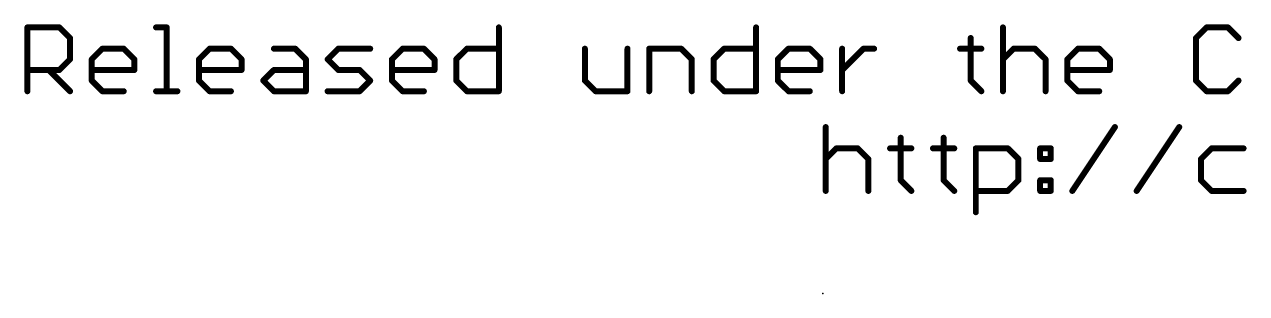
# Model space of a CAD drawing. Extents: x -119 to 11, y -11 to 11.
# Drawn here: x -119.2 to -88.09, y 0 to 6.86 of the extents above; entities that cross this region are included whole.
import ezdxf

# ---------------------------------------------------------------- set-up
doc = ezdxf.new("R2010")
doc.units = 0
doc.layers.add('23', color=53, linetype='CONTINUOUS')
doc.layers.add('51', color=53, linetype='CONTINUOUS')

msp = doc.modelspace()

# ---------------------------------------------------------------- linework, layer by layer
at = {"layer": '23'}
msp.add_point((-98.8811, 0), dxfattribs=at)
at = {"layer": '51', "const_width": 0.1524}
for points in [[(-119.1249, 5.1562), (-119.1249, 6.7832)], [(-119.1249, 6.7832), (-118.3114, 6.7832)], [(-118.3114, 6.7832), (-118.0402, 6.512)], [(-115.8505, 6.7832), (-115.5794, 6.7832)], [(-115.5794, 6.7832), (-115.5794, 5.1562)], [(-107.1258, 6.7832), (-107.1258, 5.1562)], [(-100.5772, 6.7832), (-100.5772, 5.1562)], [(-94.2947, 6.7832), (-94.2947, 5.1562)], [(-89.112, 6.7832), (-89.3832, 6.512)], [(-88.5697, 6.7832), (-89.112, 6.7832)], [(-88.2985, 6.512), (-88.5697, 6.7832)], [(-118.0402, 6.512), (-118.0402, 5.9697)], [(-95.1149, 6.512), (-95.1149, 5.4274)], [(-89.3832, 6.512), (-89.3832, 5.4274)], [(-117.4877, 5.9697), (-117.2165, 6.2409)], [(-117.2165, 6.2409), (-116.6742, 6.2409)], [(-116.6742, 6.2409), (-116.403, 5.9697)], [(-114.7591, 5.9697), (-114.4879, 6.2409)], [(-114.4879, 6.2409), (-113.9456, 6.2409)], [(-113.9456, 6.2409), (-113.6744, 5.9697)], [(-112.8508, 6.2409), (-112.3085, 6.2409)], [(-112.3085, 6.2409), (-112.0373, 5.9697)], [(-111.4848, 5.9697), (-111.2136, 6.2409)], [(-111.2136, 6.2409), (-110.4001, 6.2409)], [(-109.8476, 5.9697), (-109.5765, 6.2409)], [(-109.5765, 6.2409), (-109.0341, 6.2409)], [(-109.0341, 6.2409), (-108.763, 5.9697)], [(-108.2105, 5.9697), (-107.9393, 6.2409)], [(-107.9393, 6.2409), (-107.1258, 6.2409)], [(-104.9362, 6.2409), (-104.9362, 5.4274)], [(-103.8515, 5.1562), (-103.8515, 6.2409)], [(-103.299, 5.1562), (-103.299, 6.2409)], [(-103.299, 6.2409), (-102.4855, 6.2409)], [(-102.4855, 6.2409), (-102.2144, 5.9697)], [(-101.6619, 5.9697), (-101.3907, 6.2409)], [(-101.3907, 6.2409), (-100.5772, 6.2409)], [(-100.0247, 5.9697), (-99.7535, 6.2409)], [(-99.7535, 6.2409), (-99.2112, 6.2409)], [(-99.2112, 6.2409), (-98.94, 5.9697)], [(-98.3875, 5.1562), (-98.3875, 6.2409)], [(-98.3875, 5.6985), (-97.8452, 6.2409)], [(-97.8452, 6.2409), (-97.574, 6.2409)], [(-95.3861, 6.2409), (-94.8438, 6.2409)], [(-94.2947, 5.9697), (-94.0235, 6.2409)], [(-94.0235, 6.2409), (-93.4812, 6.2409)], [(-93.4812, 6.2409), (-93.21, 5.9697)], [(-92.6575, 5.9697), (-92.3863, 6.2409)], [(-92.3863, 6.2409), (-91.844, 6.2409)], [(-91.844, 6.2409), (-91.5728, 5.9697)], [(-118.0402, 5.9697), (-118.3114, 5.6985)], [(-117.4877, 5.4274), (-117.4877, 5.9697)], [(-116.403, 5.9697), (-116.403, 5.6985)], [(-114.7591, 5.4274), (-114.7591, 5.9697)], [(-113.6744, 5.9697), (-113.6744, 5.6985)], [(-112.0373, 5.9697), (-112.0373, 5.1562)], [(-111.2136, 5.6985), (-111.4848, 5.9697)], [(-109.8476, 5.4274), (-109.8476, 5.9697)], [(-108.763, 5.9697), (-108.763, 5.6985)], [(-108.2105, 5.4274), (-108.2105, 5.9697)], [(-102.2144, 5.9697), (-102.2144, 5.1562)], [(-101.6619, 5.4274), (-101.6619, 5.9697)], [(-100.0247, 5.4274), (-100.0247, 5.9697)], [(-98.94, 5.9697), (-98.94, 5.6985)], [(-93.21, 5.9697), (-93.21, 5.1562)], [(-92.6575, 5.4274), (-92.6575, 5.9697)], [(-91.5728, 5.9697), (-91.5728, 5.6985)], [(-118.3114, 5.6985), (-119.1249, 5.6985)], [(-118.5825, 5.6985), (-118.0402, 5.1562)], [(-116.403, 5.6985), (-117.4877, 5.6985)], [(-113.6744, 5.6985), (-114.7591, 5.6985)], [(-113.122, 5.4274), (-112.8508, 5.6985)], [(-112.8508, 5.6985), (-112.0373, 5.6985)], [(-110.6713, 5.6985), (-111.2136, 5.6985)], [(-110.4001, 5.4274), (-110.6713, 5.6985)], [(-108.763, 5.6985), (-109.8476, 5.6985)], [(-98.94, 5.6985), (-100.0247, 5.6985)], [(-91.5728, 5.6985), (-92.6575, 5.6985)], [(-117.2165, 5.1562), (-117.4877, 5.4274)], [(-114.4879, 5.1562), (-114.7591, 5.4274)], [(-112.8508, 5.1562), (-113.122, 5.4274)], [(-110.6713, 5.1562), (-110.4001, 5.4274)], [(-109.5765, 5.1562), (-109.8476, 5.4274)], [(-107.9393, 5.1562), (-108.2105, 5.4274)], [(-104.9362, 5.4274), (-104.665, 5.1562)], [(-101.3907, 5.1562), (-101.6619, 5.4274)], [(-99.7535, 5.1562), (-100.0247, 5.4274)], [(-95.1149, 5.4274), (-94.8438, 5.1562)], [(-92.3863, 5.1562), (-92.6575, 5.4274)], [(-89.3832, 5.4274), (-89.112, 5.1562)], [(-88.5697, 5.1562), (-88.2985, 5.4274)], [(-116.6742, 5.1562), (-117.2165, 5.1562)], [(-115.8505, 5.1562), (-115.3082, 5.1562)], [(-113.9456, 5.1562), (-114.4879, 5.1562)], [(-112.0373, 5.1562), (-112.8508, 5.1562)], [(-111.4848, 5.1562), (-110.6713, 5.1562)], [(-109.0341, 5.1562), (-109.5765, 5.1562)], [(-107.1258, 5.1562), (-107.9393, 5.1562)], [(-104.665, 5.1562), (-103.8515, 5.1562)], [(-100.5772, 5.1562), (-101.3907, 5.1562)], [(-99.2112, 5.1562), (-99.7535, 5.1562)], [(-91.844, 5.1562), (-92.3863, 5.1562)], [(-89.112, 5.1562), (-88.5697, 5.1562)], [(-98.8049, 4.2432), (-98.8049, 2.6162)], [(-96.8965, 3.972), (-96.8965, 2.8874)], [(-95.8051, 3.972), (-95.8051, 2.8874)], [(-92.5291, 2.6162), (-91.4444, 4.2432)], [(-90.8919, 2.6162), (-89.8073, 4.2432)], [(-98.8049, 3.4297), (-98.5337, 3.7009)], [(-98.5337, 3.7009), (-97.9914, 3.7009)], [(-97.9914, 3.7009), (-97.7202, 3.4297)], [(-97.1677, 3.7009), (-96.6254, 3.7009)], [(-96.0763, 3.7009), (-95.5339, 3.7009)], [(-94.9848, 2.0739), (-94.9848, 3.7009)], [(-94.9848, 3.7009), (-94.1713, 3.7009)], [(-94.1713, 3.7009), (-93.9002, 3.4297)], [(-93.3477, 3.7009), (-93.0765, 3.7009)], [(-93.3477, 3.4297), (-93.3477, 3.7009)], [(-93.0765, 3.7009), (-93.0765, 3.4297)], [(-88.9836, 3.7009), (-89.2548, 3.4297)], [(-88.1701, 3.7009), (-88.9836, 3.7009)], [(-97.7202, 3.4297), (-97.7202, 2.6162)], [(-93.9002, 3.4297), (-93.9002, 2.8874)], [(-93.0765, 3.4297), (-93.3477, 3.4297)], [(-89.2548, 3.4297), (-89.2548, 2.8874)], [(-96.8965, 2.8874), (-96.6254, 2.6162)], [(-95.8051, 2.8874), (-95.5339, 2.6162)], [(-93.9002, 2.8874), (-94.1713, 2.6162)], [(-93.3477, 2.8874), (-93.0765, 2.8874)], [(-93.3477, 2.6162), (-93.3477, 2.8874)], [(-93.0765, 2.8874), (-93.0765, 2.6162)], [(-89.2548, 2.8874), (-88.9836, 2.6162)], [(-94.1713, 2.6162), (-94.9848, 2.6162)], [(-93.0765, 2.6162), (-93.3477, 2.6162)], [(-88.9836, 2.6162), (-88.1701, 2.6162)]]:
    msp.add_lwpolyline(points, dxfattribs=at)
at = {"layer": '51', "const_width": 0.0762}
for points in [[(-119.0868, 6.7832, 1), (-119.163, 6.7832)], [(-119.1249, 6.8213, 1), (-119.1249, 6.7451)], [(-118.2844, 6.8101, 1), (-118.3383, 6.7562)], [(-118.3114, 6.7451, 1), (-118.3114, 6.8213)], [(-115.8505, 6.8213, 1), (-115.8505, 6.7451)], [(-115.5413, 6.7832, 1), (-115.6175, 6.7832)], [(-115.5794, 6.7451, 1), (-115.5794, 6.8213)], [(-107.0877, 6.7832, 1), (-107.1639, 6.7832)], [(-100.5391, 6.7832, 1), (-100.6153, 6.7832)], [(-94.2566, 6.7832, 1), (-94.3328, 6.7832)], [(-89.112, 6.8213, 1), (-89.112, 6.7451)], [(-89.0851, 6.7562, 1), (-89.139, 6.8101)], [(-88.5428, 6.8101, 1), (-88.5966, 6.7562)], [(-88.5697, 6.7451, 1), (-88.5697, 6.8213)], [(-118.0021, 6.512, 1), (-118.0783, 6.512)], [(-118.0671, 6.4851, 1), (-118.0133, 6.539)], [(-95.0768, 6.512, 1), (-95.153, 6.512)], [(-89.3451, 6.512, 1), (-89.4213, 6.512)], [(-89.4101, 6.539, 1), (-89.3562, 6.4851)], [(-88.3255, 6.4851, 1), (-88.2716, 6.539)], [(-117.2165, 6.279, 1), (-117.2165, 6.2028)], [(-117.1896, 6.2139, 1), (-117.2435, 6.2678)], [(-116.6473, 6.2678, 1), (-116.7011, 6.2139)], [(-116.6742, 6.2028, 1), (-116.6742, 6.279)], [(-114.4879, 6.279, 1), (-114.4879, 6.2028)], [(-114.461, 6.2139, 1), (-114.5149, 6.2678)], [(-113.9187, 6.2678, 1), (-113.9726, 6.2139)], [(-113.9456, 6.2028, 1), (-113.9456, 6.279)], [(-112.8508, 6.279, 1), (-112.8508, 6.2028)], [(-112.2815, 6.2678, 1), (-112.3354, 6.2139)], [(-112.3085, 6.2028, 1), (-112.3085, 6.279)], [(-111.2136, 6.279, 1), (-111.2136, 6.2028)], [(-111.1867, 6.2139, 1), (-111.2406, 6.2678)], [(-110.4001, 6.2028, 1), (-110.4001, 6.279)], [(-109.5765, 6.279, 1), (-109.5765, 6.2028)], [(-109.5495, 6.2139, 1), (-109.6034, 6.2678)], [(-109.0072, 6.2678, 1), (-109.0611, 6.2139)], [(-109.0341, 6.2028, 1), (-109.0341, 6.279)], [(-107.9393, 6.279, 1), (-107.9393, 6.2028)], [(-107.9124, 6.2139, 1), (-107.9663, 6.2678)], [(-107.1258, 6.2028, 1), (-107.1258, 6.279)], [(-104.8981, 6.2409, 1), (-104.9743, 6.2409)], [(-103.8134, 6.2409, 1), (-103.8896, 6.2409)], [(-103.2609, 6.2409, 1), (-103.3371, 6.2409)], [(-103.299, 6.279, 1), (-103.299, 6.2028)], [(-102.4586, 6.2678, 1), (-102.5125, 6.2139)], [(-102.4855, 6.2028, 1), (-102.4855, 6.279)], [(-101.3907, 6.279, 1), (-101.3907, 6.2028)], [(-101.3638, 6.2139, 1), (-101.4176, 6.2678)], [(-100.5772, 6.2028, 1), (-100.5772, 6.279)], [(-99.7535, 6.279, 1), (-99.7535, 6.2028)], [(-99.7266, 6.2139, 1), (-99.7805, 6.2678)], [(-99.1843, 6.2678, 1), (-99.2381, 6.2139)], [(-99.2112, 6.2028, 1), (-99.2112, 6.279)], [(-98.3494, 6.2409, 1), (-98.4256, 6.2409)], [(-97.8452, 6.279, 1), (-97.8452, 6.2028)], [(-97.8183, 6.2139, 1), (-97.8722, 6.2678)], [(-97.574, 6.2028, 1), (-97.574, 6.279)], [(-95.3861, 6.279, 1), (-95.3861, 6.2028)], [(-94.8438, 6.2028, 1), (-94.8438, 6.279)], [(-94.0235, 6.279, 1), (-94.0235, 6.2028)], [(-93.9965, 6.2139, 1), (-94.0504, 6.2678)], [(-93.4542, 6.2678, 1), (-93.5081, 6.2139)], [(-93.4812, 6.2028, 1), (-93.4812, 6.279)], [(-92.3863, 6.279, 1), (-92.3863, 6.2028)], [(-92.3594, 6.2139, 1), (-92.4133, 6.2678)], [(-91.8171, 6.2678, 1), (-91.8709, 6.2139)], [(-91.844, 6.2028, 1), (-91.844, 6.279)], [(-118.0783, 5.9697, 1), (-118.0021, 5.9697)], [(-118.0133, 5.9428, 1), (-118.0671, 5.9966)], [(-117.4496, 5.9697, 1), (-117.5258, 5.9697)], [(-117.5146, 5.9966, 1), (-117.4608, 5.9428)], [(-116.3649, 5.9697, 1), (-116.4411, 5.9697)], [(-116.43, 5.9428, 1), (-116.3761, 5.9966)], [(-114.721, 5.9697, 1), (-114.7972, 5.9697)], [(-114.786, 5.9966, 1), (-114.7322, 5.9428)], [(-113.6363, 5.9697, 1), (-113.7125, 5.9697)], [(-113.7014, 5.9428, 1), (-113.6475, 5.9966)], [(-111.9992, 5.9697, 1), (-112.0754, 5.9697)], [(-112.0642, 5.9428, 1), (-112.0103, 5.9966)], [(-111.4579, 5.9966, 1), (-111.5117, 5.9428)], [(-111.5117, 5.9966, 1), (-111.4579, 5.9428)], [(-109.8095, 5.9697, 1), (-109.8857, 5.9697)], [(-109.8746, 5.9966, 1), (-109.8207, 5.9428)], [(-108.7249, 5.9697, 1), (-108.8011, 5.9697)], [(-108.7899, 5.9428, 1), (-108.736, 5.9966)], [(-108.1724, 5.9697, 1), (-108.2486, 5.9697)], [(-108.2374, 5.9966, 1), (-108.1835, 5.9428)], [(-102.1763, 5.9697, 1), (-102.2525, 5.9697)], [(-102.2413, 5.9428, 1), (-102.1874, 5.9966)], [(-101.6238, 5.9697, 1), (-101.7, 5.9697)], [(-101.6888, 5.9966, 1), (-101.6349, 5.9428)], [(-99.9866, 5.9697, 1), (-100.0628, 5.9697)], [(-100.0516, 5.9966, 1), (-99.9978, 5.9428)], [(-98.9019, 5.9697, 1), (-98.9781, 5.9697)], [(-98.967, 5.9428, 1), (-98.9131, 5.9966)], [(-94.3216, 5.9966, 1), (-94.2677, 5.9428)], [(-93.1719, 5.9697, 1), (-93.2481, 5.9697)], [(-93.2369, 5.9428, 1), (-93.1831, 5.9966)], [(-92.6194, 5.9697, 1), (-92.6956, 5.9697)], [(-92.6844, 5.9966, 1), (-92.6306, 5.9428)], [(-91.5347, 5.9697, 1), (-91.6109, 5.9697)], [(-91.5998, 5.9428, 1), (-91.5459, 5.9966)], [(-119.1249, 5.7366, 1), (-119.1249, 5.6604)], [(-118.5556, 5.7255, 1), (-118.6095, 5.6716)], [(-118.3383, 5.7255, 1), (-118.2844, 5.6716)], [(-118.3114, 5.6604, 1), (-118.3114, 5.7366)], [(-117.4877, 5.7366, 1), (-117.4877, 5.6604)], [(-116.4411, 5.6985, 1), (-116.3649, 5.6985)], [(-116.403, 5.6604, 1), (-116.403, 5.7366)], [(-114.7591, 5.7366, 1), (-114.7591, 5.6604)], [(-113.7125, 5.6985, 1), (-113.6363, 5.6985)], [(-113.6744, 5.6604, 1), (-113.6744, 5.7366)], [(-112.8508, 5.7366, 1), (-112.8508, 5.6604)], [(-112.8238, 5.6716, 1), (-112.8777, 5.7255)], [(-112.0373, 5.6604, 1), (-112.0373, 5.7366)], [(-111.2136, 5.7366, 1), (-111.2136, 5.6604)], [(-111.2406, 5.6716, 1), (-111.1867, 5.7255)], [(-110.6444, 5.7255, 1), (-110.6982, 5.6716)], [(-110.6713, 5.6604, 1), (-110.6713, 5.7366)], [(-109.8476, 5.7366, 1), (-109.8476, 5.6604)], [(-108.8011, 5.6985, 1), (-108.7249, 5.6985)], [(-108.763, 5.6604, 1), (-108.763, 5.7366)], [(-100.0247, 5.7366, 1), (-100.0247, 5.6604)], [(-98.9781, 5.6985, 1), (-98.9019, 5.6985)], [(-98.94, 5.6604, 1), (-98.94, 5.7366)], [(-98.4145, 5.7255, 1), (-98.3606, 5.6716)], [(-92.6575, 5.7366, 1), (-92.6575, 5.6604)], [(-91.6109, 5.6985, 1), (-91.5347, 5.6985)], [(-91.5728, 5.6604, 1), (-91.5728, 5.7366)], [(-117.4608, 5.4543, 1), (-117.5146, 5.4004)], [(-117.5258, 5.4274, 1), (-117.4496, 5.4274)], [(-114.7322, 5.4543, 1), (-114.786, 5.4004)], [(-114.7972, 5.4274, 1), (-114.721, 5.4274)], [(-113.095, 5.4543, 1), (-113.1489, 5.4004)], [(-113.1489, 5.4543, 1), (-113.095, 5.4004)], [(-110.3732, 5.4004, 1), (-110.4271, 5.4543)], [(-110.4271, 5.4004, 1), (-110.3732, 5.4543)], [(-109.8207, 5.4543, 1), (-109.8746, 5.4004)], [(-109.8857, 5.4274, 1), (-109.8095, 5.4274)], [(-108.1835, 5.4543, 1), (-108.2374, 5.4004)], [(-108.2486, 5.4274, 1), (-108.1724, 5.4274)], [(-104.9092, 5.4543, 1), (-104.9631, 5.4004)], [(-104.9743, 5.4274, 1), (-104.8981, 5.4274)], [(-101.6349, 5.4543, 1), (-101.6888, 5.4004)], [(-101.7, 5.4274, 1), (-101.6238, 5.4274)], [(-99.9978, 5.4543, 1), (-100.0516, 5.4004)], [(-100.0628, 5.4274, 1), (-99.9866, 5.4274)], [(-95.088, 5.4543, 1), (-95.1419, 5.4004)], [(-95.153, 5.4274, 1), (-95.0768, 5.4274)], [(-92.6306, 5.4543, 1), (-92.6844, 5.4004)], [(-92.6956, 5.4274, 1), (-92.6194, 5.4274)], [(-89.3562, 5.4543, 1), (-89.4101, 5.4004)], [(-89.4213, 5.4274, 1), (-89.3451, 5.4274)], [(-88.2716, 5.4004, 1), (-88.3255, 5.4543)], [(-119.163, 5.1562, 1), (-119.0868, 5.1562)], [(-118.0671, 5.1293, 1), (-118.0133, 5.1831)], [(-117.2165, 5.1943, 1), (-117.2165, 5.1181)], [(-117.2435, 5.1293, 1), (-117.1896, 5.1831)], [(-116.6742, 5.1181, 1), (-116.6742, 5.1943)], [(-115.8505, 5.1943, 1), (-115.8505, 5.1181)], [(-115.6175, 5.1562, 1), (-115.5413, 5.1562)], [(-115.3082, 5.1181, 1), (-115.3082, 5.1943)], [(-114.4879, 5.1943, 1), (-114.4879, 5.1181)], [(-114.5149, 5.1293, 1), (-114.461, 5.1831)], [(-113.9456, 5.1181, 1), (-113.9456, 5.1943)], [(-112.8508, 5.1943, 1), (-112.8508, 5.1181)], [(-112.8777, 5.1293, 1), (-112.8238, 5.1831)], [(-112.0754, 5.1562, 1), (-111.9992, 5.1562)], [(-112.0373, 5.1181, 1), (-112.0373, 5.1943)], [(-111.4848, 5.1943, 1), (-111.4848, 5.1181)], [(-110.6982, 5.1831, 1), (-110.6444, 5.1293)], [(-110.6713, 5.1181, 1), (-110.6713, 5.1943)], [(-109.5765, 5.1943, 1), (-109.5765, 5.1181)], [(-109.6034, 5.1293, 1), (-109.5495, 5.1831)], [(-109.0341, 5.1181, 1), (-109.0341, 5.1943)], [(-107.9393, 5.1943, 1), (-107.9393, 5.1181)], [(-107.9663, 5.1293, 1), (-107.9124, 5.1831)], [(-107.1639, 5.1562, 1), (-107.0877, 5.1562)], [(-107.1258, 5.1181, 1), (-107.1258, 5.1943)], [(-104.665, 5.1943, 1), (-104.665, 5.1181)], [(-104.6919, 5.1293, 1), (-104.6381, 5.1831)], [(-103.8896, 5.1562, 1), (-103.8134, 5.1562)], [(-103.8515, 5.1181, 1), (-103.8515, 5.1943)], [(-103.3371, 5.1562, 1), (-103.2609, 5.1562)], [(-102.2525, 5.1562, 1), (-102.1763, 5.1562)], [(-101.3907, 5.1943, 1), (-101.3907, 5.1181)], [(-101.4176, 5.1293, 1), (-101.3638, 5.1831)], [(-100.6153, 5.1562, 1), (-100.5391, 5.1562)], [(-100.5772, 5.1181, 1), (-100.5772, 5.1943)], [(-99.7535, 5.1943, 1), (-99.7535, 5.1181)], [(-99.7805, 5.1293, 1), (-99.7266, 5.1831)], [(-99.2112, 5.1181, 1), (-99.2112, 5.1943)], [(-98.4256, 5.1562, 1), (-98.3494, 5.1562)], [(-94.8707, 5.1293, 1), (-94.8168, 5.1831)], [(-94.3328, 5.1562, 1), (-94.2566, 5.1562)], [(-93.2481, 5.1562, 1), (-93.1719, 5.1562)], [(-92.3863, 5.1943, 1), (-92.3863, 5.1181)], [(-92.4133, 5.1293, 1), (-92.3594, 5.1831)], [(-91.844, 5.1181, 1), (-91.844, 5.1943)], [(-89.112, 5.1943, 1), (-89.112, 5.1181)], [(-89.139, 5.1293, 1), (-89.0851, 5.1831)], [(-88.5966, 5.1831, 1), (-88.5428, 5.1293)], [(-88.5697, 5.1181, 1), (-88.5697, 5.1943)], [(-98.7668, 4.2432, 1), (-98.843, 4.2432)], [(-96.8584, 3.972, 1), (-96.9346, 3.972)], [(-95.767, 3.972, 1), (-95.8432, 3.972)], [(-91.4127, 4.2221, 1), (-91.4761, 4.2643)], [(-89.7756, 4.2221, 1), (-89.839, 4.2643)], [(-98.5337, 3.739, 1), (-98.5337, 3.6628)], [(-98.5068, 3.6739, 1), (-98.5606, 3.7278)], [(-97.9644, 3.7278, 1), (-98.0183, 3.6739)], [(-97.9914, 3.6628, 1), (-97.9914, 3.739)], [(-97.1677, 3.739, 1), (-97.1677, 3.6628)], [(-96.6254, 3.6628, 1), (-96.6254, 3.739)], [(-96.0763, 3.739, 1), (-96.0763, 3.6628)], [(-95.5339, 3.6628, 1), (-95.5339, 3.739)], [(-94.9467, 3.7009, 1), (-95.0229, 3.7009)], [(-94.9848, 3.739, 1), (-94.9848, 3.6628)], [(-94.1444, 3.7278, 1), (-94.1983, 3.6739)], [(-94.1713, 3.6628, 1), (-94.1713, 3.739)], [(-93.3477, 3.739, 1), (-93.3477, 3.6628)], [(-93.3096, 3.7009, 1), (-93.3858, 3.7009)], [(-93.0384, 3.7009, 1), (-93.1146, 3.7009)], [(-93.0765, 3.6628, 1), (-93.0765, 3.739)], [(-88.9836, 3.739, 1), (-88.9836, 3.6628)], [(-88.9567, 3.6739, 1), (-89.0106, 3.7278)], [(-88.1701, 3.6628, 1), (-88.1701, 3.739)], [(-98.8318, 3.4566, 1), (-98.7779, 3.4028)], [(-97.6821, 3.4297, 1), (-97.7583, 3.4297)], [(-97.7471, 3.4028, 1), (-97.6933, 3.4566)], [(-93.8621, 3.4297, 1), (-93.9383, 3.4297)], [(-93.9271, 3.4028, 1), (-93.8732, 3.4566)], [(-93.3477, 3.4678, 1), (-93.3477, 3.3916)], [(-93.3858, 3.4297, 1), (-93.3096, 3.4297)], [(-93.1146, 3.4297, 1), (-93.0384, 3.4297)], [(-93.0765, 3.3916, 1), (-93.0765, 3.4678)], [(-89.2167, 3.4297, 1), (-89.2929, 3.4297)], [(-89.2817, 3.4566, 1), (-89.2278, 3.4028)], [(-96.8696, 2.9143, 1), (-96.9235, 2.8604)], [(-96.9346, 2.8874, 1), (-96.8584, 2.8874)], [(-95.7782, 2.9143, 1), (-95.832, 2.8604)], [(-95.8432, 2.8874, 1), (-95.767, 2.8874)], [(-93.9383, 2.8874, 1), (-93.8621, 2.8874)], [(-93.8732, 2.8604, 1), (-93.9271, 2.9143)], [(-93.3477, 2.9255, 1), (-93.3477, 2.8493)], [(-93.3096, 2.8874, 1), (-93.3858, 2.8874)], [(-93.0384, 2.8874, 1), (-93.1146, 2.8874)], [(-93.0765, 2.8493, 1), (-93.0765, 2.9255)], [(-89.2278, 2.9143, 1), (-89.2817, 2.8604)], [(-89.2929, 2.8874, 1), (-89.2167, 2.8874)], [(-98.843, 2.6162, 1), (-98.7668, 2.6162)], [(-97.7583, 2.6162, 1), (-97.6821, 2.6162)], [(-96.6523, 2.5893, 1), (-96.5984, 2.6431)], [(-95.5609, 2.5893, 1), (-95.507, 2.6431)], [(-94.9848, 2.6543, 1), (-94.9848, 2.5781)], [(-94.1983, 2.6431, 1), (-94.1444, 2.5893)], [(-94.1713, 2.5781, 1), (-94.1713, 2.6543)], [(-93.3477, 2.6543, 1), (-93.3477, 2.5781)], [(-93.3858, 2.6162, 1), (-93.3096, 2.6162)], [(-93.1146, 2.6162, 1), (-93.0384, 2.6162)], [(-93.0765, 2.5781, 1), (-93.0765, 2.6543)], [(-92.5608, 2.6373, 1), (-92.4974, 2.5951)], [(-90.9236, 2.6373, 1), (-90.8602, 2.5951)], [(-88.9836, 2.6543, 1), (-88.9836, 2.5781)], [(-89.0106, 2.5893, 1), (-88.9567, 2.6431)], [(-88.1701, 2.5781, 1), (-88.1701, 2.6543)], [(-95.0229, 2.0739, 1), (-94.9467, 2.0739)]]:
    msp.add_lwpolyline(points, format="xyb", dxfattribs=at)

doc.saveas('drawing.dxf')
